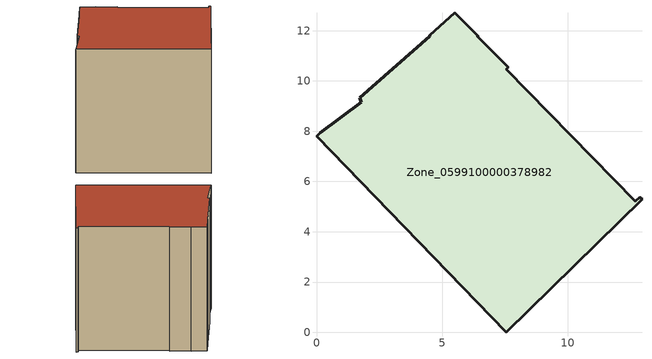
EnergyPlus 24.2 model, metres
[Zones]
Zone_0599100000378982
 floor ground (C_G): 7.55,10.46 12.68,5.22 12.86,5.38 12.95,5.29 7.55,0 0,7.8 0.15,7.93 1.78,9.15 1.72,9.32 4.5,11.77 4.5,11.82 5.5,12.72 6.42,11.8 6.41,11.75 7.62,10.55 z0.06
 wall outside (C_F): 6.42,11.8 5.5,12.72 4.5,11.82 4.5,11.77 1.72,9.32 1.78,9.15 0.15,7.93 0,7.8 7.55,0 12.95,5.29 12.86,5.38 12.68,5.22 7.55,10.46 7.62,10.55 6.41,11.75 6.42,11.8 z0.06:11.26
 roof outside (C_R): 12.68,5.22 7.55,10.46 7.62,10.55 6.41,11.75 6.42,11.8 5.5,12.72 4.5,11.82 4.5,11.77 1.72,9.32 1.78,9.15 0.15,7.93 0,7.8 7.55,0 12.95,5.29 12.86,5.38 z11.26
[BUILDING]
Pand.0599100000378982: North Axis=0; Terrain=City; Loads Convergence Tolerance Value=0.04; Temperature Convergence Tolerance Value=0.4; Solar Distribution=FullExterior; Maximum Number of Warmup Days=25; Minimum Number of Warmup Days=1
[Site:Location]
Rotterdam.The.Hague.AP_ZH_NLD Design_Conditions: Latitude=51.96; Longitude=4.45; Time Zone=1; Elevation=-4.5
[SITE:GROUNDTEMPERATURE:BUILDINGSURFACE]
18, 18, 18, 18, 18, 18, 18, 18, 18, 18, 18, 18
[MATERIAL] Thermal Absorptance=0.9; Solar Absorptance=0.7; Visible Absorptance=0.7
Name | Roughness | Thickness | Conductivity | Density | Specific Heat
G.TI.1992-2005 | MediumSmooth | 0.15 | 0.06 | 540 | 1210
F.TI.1992-2005 | Rough | 0.3 | 0.12 | 1920 | 840
R.TI.1992-2005 | MediumRough | 0.2 | 0.08 | 1500 | 1000
[CONSTRUCTION]
C_G: G.TI.1992-2005
C_F: F.TI.1992-2005
C_R: R.TI.1992-2005
[ZONE]
Zone_0599100000378982: Type=1; Multiplier=1; Ceiling Height=Autocalculate; Volume=Autocalculate; Floor Area=autocalculate; Part of Total Floor Area=Yes
[ZONEINFILTRATION:DESIGNFLOWRATE]
Infil_Zone_0599100000378982: Zone or ZoneList or Space or SpaceList=Zone_0599100000378982; Schedule=AlwaysOn; Design Flow Rate Calculation Method=Flow/Area; Flow Rate per Floor Area=0.0015; Constant Term Coefficient=1; Temperature Term Coefficient=0; Velocity Term Coefficient=0; Velocity Squared Term Coefficient=0
[HVACTEMPLATE:ZONE:IDEALLOADSAIRSYSTEM]
Zone_0599100000378982: Maximum Heating Supply Air Temperature=50; Minimum Cooling Supply Air Temperature=13; Maximum Heating Supply Air Humidity Ratio=0.0156; Minimum Cooling Supply Air Humidity Ratio=0.0077; Heating Limit=NoLimit; Cooling Limit=NoLimit; Dehumidification Control Type=ConstantSensibleHeatRatio; Cooling Sensible Heat Ratio=0.7; Dehumidification Setpoint=60; Humidification Control Type=None; Humidification Setpoint=30; Outdoor Air Method=None; Outdoor Air Flow Rate per Person=0.00944; Outdoor Air Flow Rate per Zone Floor Area=0; Outdoor Air Flow Rate per Zone=0; Demand Controlled Ventilation Type=None; Outdoor Air Economizer Type=NoEconomizer; Heat Recovery Type=None; Sensible Heat Recovery Effectiveness=0.7; Latent Heat Recovery Effectiveness=0.65
[ZONECONTROL:THERMOSTAT]
ThermostatControl_Zone_0599100000378982: Zone or ZoneList=Zone_0599100000378982; Control Type Schedule=DualSetpointControlType; Control 1=Thermostat_Zone_0599100000378982; Temperature Difference Between Cutout And Setpoint=0
[THERMOSTATSETPOINT:DUALSETPOINT]
Thermostat_Zone_0599100000378982: Heating Setpoint Temperature Schedule=HeatingSetpoint_Zone_0599100000378982; Cooling Setpoint Temperature Schedule=CoolingSetpoint_Zone_0599100000378982
[SCHEDULE:COMPACT]
HeatingSetpoint_Zone_0599100000378982: Through: 12/31, For: AllDays, Until: 24:00, 21
CoolingSetpoint_Zone_0599100000378982: Through: 12/31, For: AllDays, Until: 24:00, 24
DualSetpointControlType: Through: 12/31, For: AllDays, Until: 24:00, 4
AlwaysOn: Through: 12/31, For: AllDays, Until: 24:00, 1
